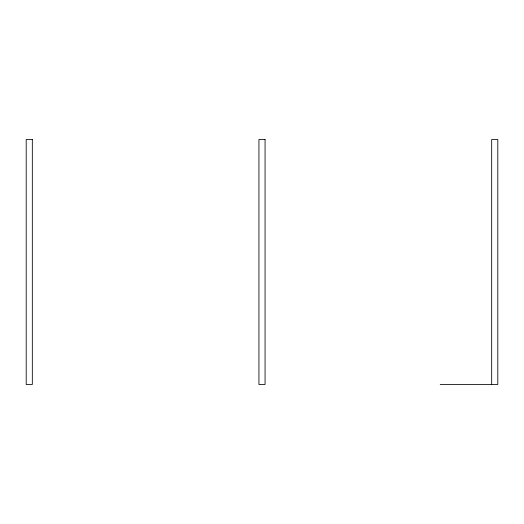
<?xml version="1.0" encoding="UTF-8"?>
<svg xmlns="http://www.w3.org/2000/svg" width="524" height="524" viewBox="0 0 524 524"><rect width="100%" height="100%" fill="white"/><g stroke="black" fill="none" stroke-linecap="round" stroke-linejoin="round"><path stroke-width="0.79" d="M440.226 384.492L497.8 384.492L497.8 139.508L491.676 139.508L491.676 384.492M32.324 139.508L26.2 139.508L26.2 384.492L32.324 384.492L32.324 139.508M265.065 139.508L258.935 139.508L258.935 384.492L265.065 384.492L265.065 139.508"/></g></svg>
